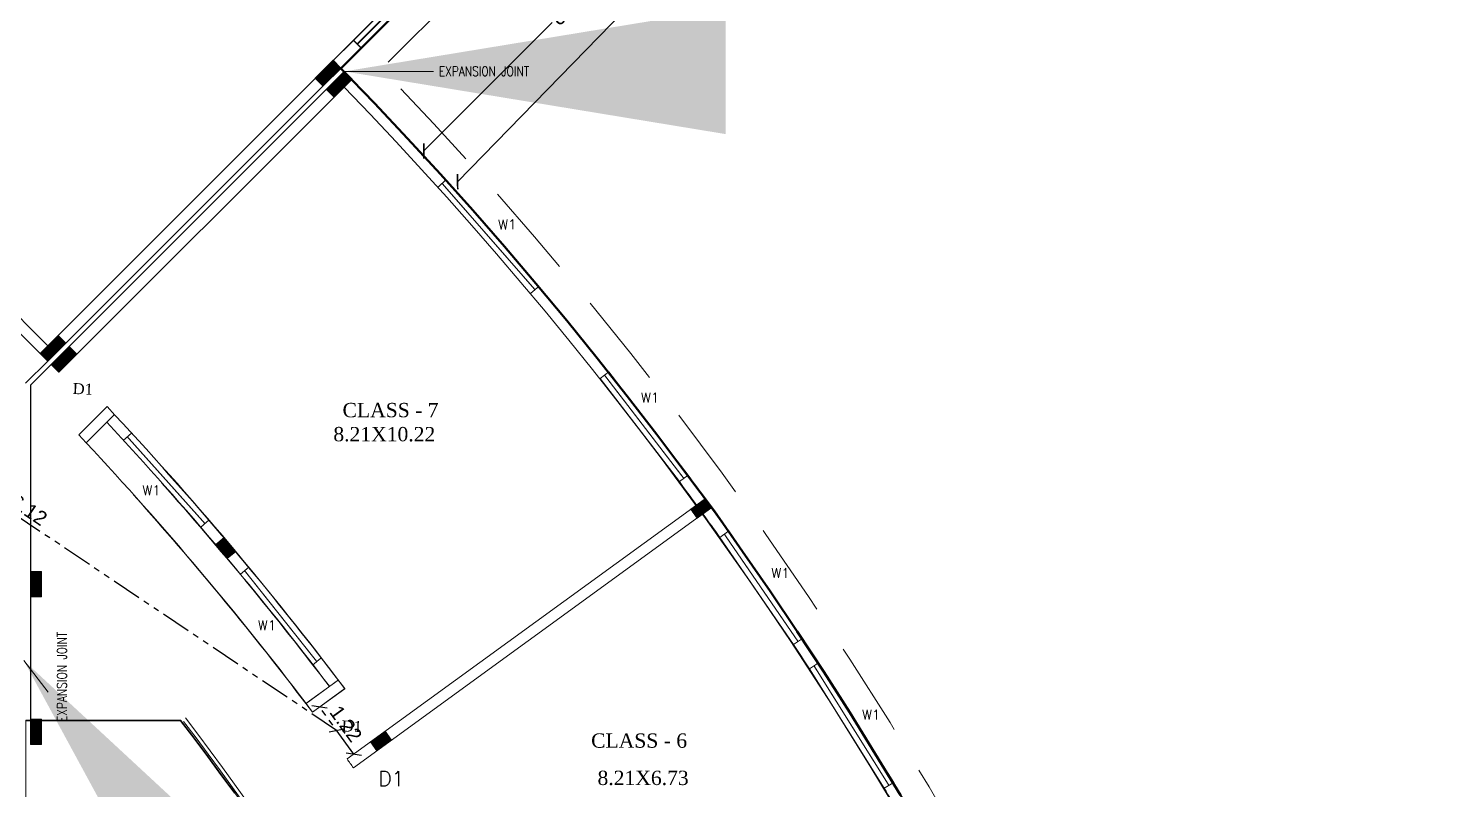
# Model space of a CAD drawing. Header units: metres. Extents: x 43 to 977, y 102 to 459.
# Drawn here: x 699.3 to 728.78, y 211.45 to 227.44 of the extents above; entities that cross this region are included whole.
import ezdxf

# ---------------------------------------------------------------- set-up
doc = ezdxf.new("R2010")
doc.units = ezdxf.units.M
doc.header["$MEASUREMENT"] = 0
doc.header["$PDMODE"] = 3
doc.linetypes.add('HIDDEN', pattern=[0.375, 0.25, -0.125])
doc.linetypes.add('PHANTOM2', pattern=[1.25, 0.625, -0.125, 0.125, -0.125, 0.125, -0.125])
doc.layers.get('0').update_dxf_attribs({"lineweight": 0})
doc.layers.get('Defpoints').update_dxf_attribs({"lineweight": 0})
for name, color, linetype, lineweight in [('BLK_1_FLR_2_ EXIT_WIDTH_ DOOR', 7, 'Continuous', 35), ('BLK_1_FLR_2_BLT_UP_AREA_DEDUCT_EXISTING', 4, 'Continuous', 35), ('Column', 1, 'Continuous', 0), ('DIST_EXIT', 7, 'Continuous', 35), ('fence', 15, 'Continuous', 0), ('FURN', 30, 'Continuous', 0), ('hatch', 7, 'Continuous', 0), ('ILAND', 7, 'Continuous', 0), ('main wall', 150, 'Continuous', 0), ('Staircase', 140, 'Continuous', 0), ('TEXT', 130, 'Continuous', 0), ('WALL', 7, 'Continuous', 0), ('WIN', 13, 'Continuous', 0)]:
    doc.layers.add(name, color=color, linetype=linetype, lineweight=lineweight)
doc.layers.add('BLK_1_FLR_2_BLT_UP_AREA_EXISTING', color=10, linetype='Continuous')
doc.styles.add('ARIAL', font='arial.ttf')
doc.styles.add('ARIAL NARROW', font='')
doc.styles.get("Standard").update_dxf_attribs({"font": 'romans.shx'})
doc.styles.add('style2', font='romantic.ttf')
doc.styles.add('visa', font='swissc.ttf')
doc.styles.get('ARIAL NARROW').set_extended_font_data('Lydian BT')
doc.dimstyles.new('Copy(2) of S-2', dxfattribs={"dimtxt": 10.5, "dimasz": 8, "dimexe": 2, "dimexo": 50, "dimgap": 5, "dimtad": 0, "dimtoh": 1, "dimdec": 1, "dimzin": 0, "dimdsep": 46, "dimlunit": 4, "dimtxsty": 'ARIAL NARROW', "dimcen": 0.09, "dimdle": 3, "dimse1": 1, "dimse2": 1, "dimclrd": 7, "dimclre": 13, "dimclrt": 7, "dimadec": 0, "dimazin": 0, "dimtfac": 1, "dimtdec": 1, "dimtofl": 0, "dimtmove": 0, "dimatfit": 3, "dimfxl": 0, "dimtolj": 1, "dimtzin": 0, "dimlwd": 13, "dimarcsym": 0})
doc.dimstyles.new('o3', dxfattribs={"dimscale": 0.23, "dimtxt": 0.9, "dimasz": 1, "dimexe": 5, "dimexo": 9, "dimgap": 0.23, "dimtad": 0, "dimzin": 3, "dimdsep": 46, "dimtxsty": 'visa', "dimblk": 'ARCHTICK', "dimcen": 0.09, "dimse1": 1, "dimse2": 1, "dimclrd": 7, "dimclre": 256, "dimclrt": 7, "dimadec": 0, "dimazin": 0, "dimtfac": 0.23, "dimtofl": 0, "dimtmove": 2, "dimatfit": 1, "dimldrblk": 'ARCHTICK', "dimfxl": 0, "dimtolj": 1, "dimtzin": 0, "dimarcsym": 0})
doc.dimstyles.new('OPEN SPACE', dxfattribs={"dimtxt": 0.3, "dimasz": 0.23, "dimexe": 0.1875, "dimexo": 0.0625, "dimgap": 0.09, "dimtad": 3, "dimzin": 0, "dimdsep": 46, "dimtxsty": 'ARIAL', "dimblk": 'OBLIQUE', "dimcen": 0.09, "dimse1": 1, "dimse2": 1, "dimclrd": 6, "dimclre": 6, "dimclrt": 7, "dimadec": 0, "dimazin": 0, "dimtfac": 0.5, "dimtix": 1, "dimtmove": 0, "dimatfit": 3, "dimfxl": 0, "dimtolj": 1, "dimtzin": 0, "dimarcsym": 0})
pattern_1 = [(99, (-3866.4749147, -3208.947055), (-0.0031354388602, -0.000496604729), [])]

# ---------------------------------------------------------------- blocks, each defined once
blk = doc.blocks.new('_ArchTick')
at = {"color": 0, "const_width": 0.15}
blk.add_lwpolyline([(-0.5, -0.5), (0.5, 0.5)], dxfattribs=at)
blk = doc.blocks.new('*D363')
at = {"layer": 'Defpoints', "color": 0, "lineweight": 30}
for p in [(711.569, 232.91), (705.867, 226.6), (707.602, 224.865)]:
    blk.add_point(p, dxfattribs=at)
at = {"layer": 'WALL', "color": 7, "lineweight": -2}
for p, q in [((713.608, 230.871), (710.911, 228.174)), ((707.602, 224.865), (710.3, 227.563))]:
    blk.add_line(p, q, dxfattribs=at)
at = {"layer": 'WALL', "color": 7, "lineweight": -2, "xscale": 0.23, "yscale": 0.23, "zscale": 0.23}
for p, rotation in [((713.608, 230.871), 45.00000000405316), ((707.602, 224.865), 225.0000000040532)]:
    blk.add_blockref('_ArchTick', p, dxfattribs=dict(at, rotation=rotation))
at = {"layer": 'WALL', "color": 7, "insert": (710.605, 227.868), "char_height": 0.345, "attachment_point": 5, "rotation": 45, "style": 'visa'}
blk.add_mtext('\\A1;8.49', dxfattribs=at)
blk = doc.blocks.new('*D364')
at = {"layer": 'Defpoints', "color": 0, "lineweight": 30}
for p in [(717.853, 238.91), (720.298, 236.529), (705.867, 226.6)]:
    blk.add_point(p, dxfattribs=at)
at = {"layer": 'WALL', "color": 7, "lineweight": -2}
for p, q in [((720.298, 236.529), (714.681, 230.761)), ((708.312, 224.22), (713.929, 229.988))]:
    blk.add_line(p, q, dxfattribs=at)
at = {"layer": 'WALL', "color": 7, "lineweight": -2, "xscale": 0.23, "yscale": 0.23, "zscale": 0.23}
for p, rotation in [((720.298, 236.529), 45.76370791431038), ((708.312, 224.22), 225.7637079143104)]:
    blk.add_blockref('_ArchTick', p, dxfattribs=dict(at, rotation=rotation))
at = {"layer": 'WALL', "color": 7, "insert": (714.305, 230.375), "char_height": 0.345, "attachment_point": 5, "rotation": 45.7637, "style": 'visa'}
blk.add_mtext('\\A1;17.18', dxfattribs=at)
blk = doc.blocks.new('_Oblique')
at = {"color": 0, "linetype": 'ByBlock', "lineweight": -2}
blk.add_line((-0.5, -0.5), (0.5, 0.5), dxfattribs=at)
blk = doc.blocks.new('*D766')
at = {"layer": 'BLK_1_FLR_2_ EXIT_WIDTH_ DOOR', "color": 2, "linetype": 'PHANTOM2', "lineweight": -2}
blk.add_line((706.132, 212.208), (705.416, 213.195), dxfattribs=at)
at = {"layer": 'Defpoints', "color": 0, "lineweight": 80}
for p in [(705.416, 213.195), (705.764, 213.448), (706.481, 212.462)]:
    blk.add_point(p, dxfattribs=at)
at = {"layer": 'BLK_1_FLR_2_ EXIT_WIDTH_ DOOR', "color": 2, "lineweight": -2, "xscale": 0.23, "yscale": 0.23, "zscale": 0.23}
for p, rotation in [((705.416, 213.195), 125.999999999884), ((706.132, 212.208), 305.999999999884)]:
    blk.add_blockref('_Oblique', p, dxfattribs=dict(at, rotation=rotation))
at = {"layer": 'BLK_1_FLR_2_ EXIT_WIDTH_ DOOR', "color": 2, "lineweight": 35, "insert": (705.969, 212.843), "char_height": 0.3, "attachment_point": 5, "rotation": 306, "style": 'ARIAL'}
blk.add_mtext('\\A1;1.22', dxfattribs=at)
blk = doc.blocks.new('*D767')
at = {"layer": 'Defpoints', "color": 0, "lineweight": 80}
for p in [(692.388, 221.684), (692.388, 221.684), (705.774, 212.702)]:
    blk.add_point(p, dxfattribs=at)
at = {"layer": 'DIST_EXIT', "color": 7, "linetype": 'PHANTOM2', "lineweight": -2}
blk.add_line((705.774, 212.702), (692.388, 221.684), dxfattribs=at)
at = {"layer": 'DIST_EXIT', "color": 7, "lineweight": -2, "xscale": 0.23, "yscale": 0.23, "zscale": 0.23}
for p, rotation in [((692.388, 221.684), 146.1385459461332), ((705.774, 212.702), 326.1385459461332)]:
    blk.add_blockref('_Oblique', p, dxfattribs=dict(at, rotation=rotation))
at = {"layer": 'DIST_EXIT', "color": 7, "lineweight": 35, "insert": (699.216, 217.395), "char_height": 0.3, "attachment_point": 5, "rotation": 326.1385, "style": 'ARIAL'}
blk.add_mtext('\\A1;16.12', dxfattribs=at)

msp = doc.modelspace()

# ---------------------------------------------------------------- hatches: boundary and pattern name
at = {"layer": 'hatch'}
h = msp.add_hatch(dxfattribs=at)
h.set_pattern_fill('ANSI31', color=256, scale=0.025396, angle=45, style=0)
h.set_pattern_definition([(360, (-1963.3600086, -4797.382065), (-1e-14, -0.0031745225), [])])
h.paths.add_polyline_path([(705.70163, 226.76721), (705.86325, 226.60559), (705.48614, 226.22847), (705.32452, 226.39009)])
h = msp.add_hatch(dxfattribs=at)
h.set_pattern_fill('ANSI31', color=256, scale=0.025396, angle=45, style=0)
h.set_pattern_definition([(360, (-1963.59346, -4797.6155164), (-1e-14, -0.0031745225), [])])
h.paths.add_polyline_path([(705.93508, 226.53376), (706.0967, 226.37214), (705.71959, 225.99502), (705.55797, 226.15664)])
h = msp.add_hatch(dxfattribs=at)
h.set_pattern_fill('ANSI31', color=256, scale=0.025396, angle=45, style=0)
h.set_pattern_definition([(360, (-1969.135862, -4803.1579184), (-1e-14, -0.0031745225), [])])
h.paths.add_polyline_path([(699.92578, 220.99135), (700.0874, 220.82973), (699.71028, 220.45262), (699.54866, 220.61424)])
h = msp.add_hatch(dxfattribs=at)
h.set_pattern_fill('ANSI31', color=256, scale=0.025396, angle=45, style=0)
h.set_pattern_definition([(360, (-1969.3693137, -4803.39137), (-1e-14, -0.0031745225), [])])
h.paths.add_polyline_path([(700.15923, 220.7579), (700.32085, 220.59628), (699.94374, 220.21917), (699.78212, 220.38079)])
h = msp.add_hatch(dxfattribs=at)
h.set_pattern_fill('ANSI31', color=256, scale=0.025396, angle=54, style=0)
h.set_pattern_definition([(99, (-3873.1933197, -3204.0654457), (-0.0031354388602, -0.000496604729), [])])
h.paths.add_polyline_path([(713.51178, 217.56728), (713.64613, 217.38236), (713.33794, 217.15845), (713.20359, 217.34336)])
h = msp.add_hatch(dxfattribs=at)
h.set_pattern_fill('ANSI31', color=256, scale=0.025396, angle=354.750483, style=0)
h.set_pattern_definition([(39.75048266, (-4500.9624826, 2271.9200672), (-0.0020299340595, 0.0024406885949), [])])
h.paths.add_polyline_path([(703.41125, 216.75121), (703.23552, 216.60506), (703.47911, 216.31218), (703.65484, 216.45833)])
h = msp.add_hatch(dxfattribs=at)
h.set_pattern_fill('ANSI31', color=256, scale=0.025396, angle=360, style=0)
h.set_pattern_definition([(315, (-4739.749667, -1449.8523595), (-0.0022447263868, -0.0022447263868), [])])
h.paths.add_polyline_path([(699.57635, 216.04167), (699.34778, 216.04167), (699.34778, 215.50835), (699.57635, 215.50835)])
h = msp.add_hatch(dxfattribs=at)
h.set_pattern_fill('ANSI31', color=256, scale=0.025396, angle=360, style=0)
h.set_pattern_definition([(315, (-4739.749667, -1452.9553702), (-0.0022447263868, -0.0022447263868), [])])
h.paths.add_polyline_path([(699.57635, 212.93866), (699.34778, 212.93866), (699.34778, 212.40534), (699.57635, 212.40534)])
h = msp.add_hatch(dxfattribs=at)
h.set_pattern_fill('ANSI31', color=256, scale=0.025396, angle=54, style=0)
h.set_pattern_definition(pattern_1)
h.paths.add_polyline_path([(706.79337, 212.68567), (706.92772, 212.50075), (706.61953, 212.27684), (706.48518, 212.46175)])
h = msp.add_hatch(dxfattribs=at)
h.set_pattern_fill('ANSI31', color=256, scale=0.025396, angle=54, style=0)
h.set_pattern_definition(pattern_1)
h.paths.add_polyline_path([(706.79337, 212.68567), (706.92772, 212.50075), (706.61953, 212.27684), (706.48518, 212.46175)])

# ---------------------------------------------------------------- linework, layer by layer
at = {"layer": 'BLK_1_FLR_2_BLT_UP_AREA_DEDUCT_EXISTING', "color": 26, "lineweight": 35}
msp.add_lwpolyline([(703.63616, 211.38349), (703.311, 211.83), (703.0729, 212.15245), (702.80365, 212.51262), (702.49953, 212.91389), (699.24829, 212.91388)], dxfattribs=at)
at = {"layer": 'BLK_1_FLR_2_BLT_UP_AREA_EXISTING', "color": 26, "lineweight": 50}
msp.add_lwpolyline([(718.01264, 238.74609), (705.86208, 226.59552), (706.56765, 225.86541), (707.26406, 225.12658), (707.95122, 224.37912), (708.62901, 223.62316), (709.29733, 222.85882), (709.95608, 222.0862), (710.60515, 221.30544), (711.24444, 220.51665), (711.87385, 219.71996), (712.49329, 218.91549), (713.10266, 218.10337), (713.70186, 217.30591), (714.29081, 216.45666), (714.8694, 215.62233), (715.43755, 214.78085), (715.99518, 213.93236), (716.54219, 213.07699), (717.0785, 212.21488), (717.60403, 211.34614)], dxfattribs=at)
at = {"layer": 'Column'}
for points in [[(705.48614, 226.22847), (705.32452, 226.39009), (705.70163, 226.76721), (705.86325, 226.60559)], [(705.71959, 225.99502), (705.55797, 226.15664), (705.93508, 226.53376), (706.0967, 226.37214)], [(699.71028, 220.45262), (699.54866, 220.61424), (699.92578, 220.99135), (700.0874, 220.82973)], [(699.94374, 220.21917), (699.78212, 220.38079), (700.15923, 220.7579), (700.32085, 220.59628)], [(713.64613, 217.38236), (713.51178, 217.56728), (713.20359, 217.34336), (713.33794, 217.15845)], [(699.34778, 215.50835), (699.57635, 215.50835), (699.57635, 216.04167), (699.34778, 216.04167)], [(699.34778, 212.40534), (699.57635, 212.40534), (699.57635, 212.93866), (699.34778, 212.93866)], [(706.92772, 212.50075), (706.79337, 212.68567), (706.48518, 212.46175), (706.61953, 212.27684)], [(706.92772, 212.50075), (706.79337, 212.68567), (706.48518, 212.46175), (706.61953, 212.27684)]]:
    msp.add_lwpolyline(points, close=True, dxfattribs=at)
msp.add_lwpolyline([(703.65484, 216.45833), (703.41125, 216.75121), (703.23552, 216.60506), (703.47911, 216.31218), (703.65484, 216.45833)], dxfattribs=at)
at = {"layer": 'fence', "linetype": 'HIDDEN', "ltscale": 8}
msp.add_line((718.87669, 238.74816), (706.72136, 226.59283), dxfattribs=at)
msp.add_arc((647.49359, 169.55332), 82.22794, 8.6737437, 43.9217668, dxfattribs=at)
at = {"layer": 'FURN'}
for centre, end in [((648.61839, 170.28053), 43.0359736), ((648.61423, 170.27518), 41.6627634)]:
    msp.add_arc(centre, 71.00589, 37.2603953, end, dxfattribs=at)
at = {"layer": 'main wall', "linetype": 'HIDDEN', "lineweight": -3, "ltscale": 50}
for p, q in [((699.70998, 220.45293), (699.2462, 219.98915)), ((699.78212, 220.38079), (699.34778, 219.94646)), ((699.34778, 219.94646), (699.34778, 212.52809))]:
    msp.add_line(p, q, dxfattribs=at)
at = {"layer": 'Staircase'}
for centre, radius, start, end in [((645.34617, 169.4889), 71.81698, 26.1682414, 37.1836376), ((645.35797, 169.49152), 71.88142, 26.1714259, 37.2182865)]:
    msp.add_arc(centre, radius, start, end, dxfattribs=at)
at = {"layer": 'WALL'}
for p, q in [((699.71018, 220.45313), (706.28556, 227.02851)), ((706.12394, 227.19013), (699.71142, 220.77761)), ((705.69589, 226.42933), (706.28973, 227.02317)), ((706.12811, 227.18479), (705.69712, 226.7538)), ((706.28556, 227.02851), (706.12394, 227.19013)), ((706.28973, 227.02317), (706.12811, 227.18479)), ((699.78201, 220.3813), (705.92448, 226.52377)), ((699.94363, 220.21968), (705.92985, 226.20589)), ((705.48603, 226.22899), (705.32441, 226.39061)), ((705.48603, 226.22899), (705.32441, 226.39061)), ((705.71949, 225.99553), (705.55787, 226.15715)), ((705.71949, 225.99553), (705.55787, 226.15715)), ((699.71018, 220.45313), (694.59344, 225.57214)), ((699.71142, 220.77761), (694.75516, 225.73387)), ((707.90091, 224.10581), (708.07108, 224.26314)), ((707.90091, 224.10581), (708.07108, 224.26314)), ((709.84696, 221.88126), (710.02274, 222.02825)), ((709.84696, 221.88126), (710.02274, 222.02825)), ((699.71018, 220.45313), (699.54856, 220.61475)), ((699.71018, 220.45313), (699.54856, 220.61475)), ((699.78201, 220.3813), (699.94363, 220.21968)), ((699.94363, 220.21968), (699.78201, 220.3813)), ((699.94363, 220.21968), (699.78201, 220.3813)), ((711.30611, 220.08789), (711.48497, 220.23113)), ((700.36206, 218.90593), (700.95495, 219.49882)), ((700.5184, 218.73903), (701.11135, 219.33198)), ((700.5184, 218.73903), (700.36206, 218.90593)), ((701.46787, 218.94083), (701.29364, 218.78975)), ((712.96602, 217.92416), (713.15352, 218.06038)), ((701.66551, 217.48053), (701.51001, 217.64805)), ((705.99195, 212.1038), (713.32686, 217.43293)), ((703.09632, 217.12073), (702.92209, 216.96965)), ((706.1263, 211.91889), (713.46121, 217.24801)), ((703.41125, 216.75121), (703.23552, 216.60506)), ((703.51002, 216.6331), (703.41125, 216.75121)), ((713.81689, 216.75304), (714.00439, 216.88926)), ((703.75505, 215.98299), (703.93086, 216.12685)), ((699.34822, 215.50863), (699.57678, 215.50863)), ((699.34822, 215.50863), (699.57678, 215.50863)), ((715.36179, 214.50573), (715.55328, 214.63158)), ((705.26942, 214.07548), (705.44523, 214.21934)), ((715.69653, 213.99637), (715.88803, 214.12222)), ((705.12726, 213.26488), (705.80544, 213.7576)), ((705.13143, 213.27022), (705.80961, 213.76295)), ((705.26538, 213.08271), (705.94352, 213.5754)), ((705.26955, 213.08805), (705.94768, 213.58074)), ((705.26538, 213.08271), (705.12726, 213.26488)), ((705.26955, 213.08805), (705.13143, 213.27022)), ((699.34822, 212.40562), (699.57678, 212.40562)), ((699.34822, 212.40562), (699.57678, 212.40562)), ((717.26439, 211.49087), (717.46416, 211.60836))]:
    msp.add_line(p, q, dxfattribs=at)
at = {"layer": 'WALL', "color": 7}
msp.add_lwpolyline([(699.24823, 207.87336), (699.24823, 212.91923), (702.49948, 212.91924, -0.20084578), (716.58357, 159.02397), (716.58357, 159.02397), (716.58357, 159.02397), (713.74974, 159.01271), (668.55026, 159.02557, -0.20299324), (682.47834, 212.91924), (685.53096, 212.91924), (685.53096, 207.89157), (699.24823, 207.87336), (699.24823, 212.91923), (702.49948, 212.91924)], format="xyb", dxfattribs=at)
at = {"layer": 'WALL'}
for centre, radius, start, end in [((648.61016, 170.28053), 80.3009, 41.0220197, 44.4596003), ((647.49359, 169.55332), 81.38987, 8.7061241, 44.1120856), ((647.49359, 169.55332), 81.61843, 8.7061241, 42.6760602), ((648.61839, 170.28053), 71.84397, 37.0633714, 43.2412701), ((648.61839, 170.28053), 71.6154, 37.2496666, 43.0526956), ((648.61423, 170.27518), 71.84397, 37.0633714, 41.8591568), ((648.61423, 170.27518), 71.6154, 37.2496666, 41.6730346), ((648.61423, 170.27518), 80.07233, 36.0817751, 36.517916), ((648.61423, 170.27518), 80.3009, 35.4835582, 36.5164418), ((648.61423, 170.27518), 80.07233, 35.482084, 35.9182249), ((648.61423, 170.27518), 80.07233, 33.0944769, 33.5306118), ((648.61423, 170.27518), 80.3009, 33.0950976, 33.5299911), ((648.61423, 170.27518), 71.00589, 35.9077833, 36.0922167), ((648.61423, 170.27518), 71.00589, 35.9077833, 36.0922167), ((648.61423, 170.27518), 80.07233, 30.5433136, 30.9794545), ((648.61423, 170.27518), 80.3009, 29.9450967, 30.9779803)]:
    msp.add_arc(centre, radius, start, end, dxfattribs=at)
at = {"layer": 'WIN', "color": 7}
for p, q in [((706.12394, 227.19013), (708.32304, 229.38923)), ((706.12811, 227.18479), (708.32721, 229.38389)), ((706.28556, 227.02851), (708.49183, 229.22045)), ((706.28973, 227.02317), (708.49599, 229.21511)), ((712.96602, 217.92416), (711.30611, 220.08789)), ((713.15352, 218.06038), (711.48497, 220.23113)), ((713.81689, 216.75304), (715.36179, 214.50573)), ((715.5528, 214.63126), (714.00439, 216.88926)), ((717.46416, 211.60836), (715.88754, 214.12191)), ((715.69653, 213.99637), (717.26439, 211.49087))]:
    msp.add_line(p, q, dxfattribs=at)
at = {"layer": 'WIN', "const_width": 0.0254}
for points in [[(708.40385, 229.30842), (706.20475, 227.10932)], [(708.40802, 229.30308), (706.20892, 227.10398)], [(709.93485, 221.95476), (707.98599, 224.18448)], [(709.93485, 221.95476), (707.98599, 224.18448)], [(711.39554, 220.15951), (713.05977, 217.99227)], [(703.0092, 217.04519), (701.38076, 218.86529)], [(713.91064, 216.82115), (715.45753, 214.56866)], [(705.35733, 214.14741), (703.84296, 216.05492)], [(715.79228, 214.0593), (717.36428, 211.54961)]]:
    msp.add_lwpolyline(points, dxfattribs=at)

# ---------------------------------------------------------------- texts
at = {"layer": 'TEXT', "lineweight": -3, "width": 0.8}
msp.add_text('EXPANSION JOINT', height=0.2031694, dxfattribs=at).set_placement((707.91891, 226.43507))
at = {"layer": 'TEXT', "color": 4, "style": 'style2'}
for p in [(700.23079, 219.76466), (705.87512, 212.68332)]:
    msp.add_text('D1', height=0.23, rotation=357.807084, dxfattribs=at).set_placement(p)
for s, p in [('CLASS - 7', (705.89734, 219.27629)), ('8.21X10.22', (705.7043, 218.77097)), ('CLASS - 6', (711.11473, 212.33985)), ('8.21X6.73', (711.24863, 211.55726))]:
    msp.add_text(s, height=0.3, dxfattribs=at).set_placement(p)
at = {"layer": 'TEXT', "lineweight": -3, "width": 0.8}
msp.add_text('EXPANSION JOINT', height=0.2031694, rotation=90, dxfattribs=at).set_placement((700.10913, 212.87903))
at = {"layer": 'WALL'}
msp.add_text('W1', height=0.203169, rotation=1.216458, dxfattribs=at).set_placement((709.16791, 223.21615))
msp.add_text('W1', height=0.203169, rotation=1.216458, dxfattribs=at).set_placement((709.16791, 223.21615))
for s, height, p in [('W1', 0.203169, (712.1606, 219.58699)), ('W1', 0.203169, (701.69787, 217.6423)), ('W1', 0.203169, (714.89821, 215.90261)), ('W1', 0.203169, (704.11986, 214.80813)), ('W1', 0.203169, (716.8015, 212.93076)), ('D1', 0.313036, (706.64496, 211.53597))]:
    msp.add_text(s, height=height, dxfattribs=at).set_placement(p)

# ---------------------------------------------------------------- dimensions: what is measured, and where the dimension line sits
at = {"layer": 'BLK_1_FLR_2_ EXIT_WIDTH_ DOOR', "color": 2, "lineweight": 35}
dim = msp.add_aligned_dim(p1=(706.48112, 212.46175), p2=(705.76441, 213.44822), distance=0.43118, dimstyle='OPEN SPACE', override={"dimpost": '\\X', "dimclrd": 2, "dimclrt": 2, "dimfxl": 0, "dimarcsym": 2}, dxfattribs=at)
dim.commit()
dim.dimension.update_dxf_attribs({"geometry": '*D766', "text_midpoint": (705.96859, 212.84298)})
at = {"layer": 'DIST_EXIT', "color": 7, "lineweight": 35}
dim = msp.add_aligned_dim(p1=(705.77393, 212.70155), p2=(692.38755, 221.68376), distance=0, dimstyle='OPEN SPACE', override={"dimpost": '\\X', "dimclrd": 7, "dimfxl": 0, "dimarcsym": 2}, dxfattribs=at)
dim.commit()
dim.dimension.update_dxf_attribs({"geometry": '*D767', "text_midpoint": (699.21623, 217.39458)})
at = {"layer": 'WALL'}
dim = msp.add_aligned_dim(p1=(705.86742, 226.60024), p2=(717.8531, 238.90978), distance=-3.41202, dimstyle='o3', override={"dimtxt": 1.5, "dimpost": '\\X'}, dxfattribs=at)
dim.commit()
dim.dimension.update_dxf_attribs({"geometry": '*D364', "text_midpoint": (714.30487, 230.37472)})
dim = msp.add_linear_dim(base=(707.60244, 224.86522), p1=(711.56945, 232.91028), p2=(705.86742, 226.60024), angle=225, dimstyle='o3', override={"dimtxt": 1.5, "dimpost": '\\X'}, dxfattribs=at)
dim.commit()
dim.dimension.update_dxf_attribs({"geometry": '*D363', "text_midpoint": (710.60545, 227.86824)})

# ---------------------------------------------------------------- leaders
at = {"layer": 'ILAND', "color": 5, "ltscale": 45}
msp.add_leader([(705.93477, 226.53406), (707.80348, 226.53406)], dimstyle='Copy(2) of S-2', override={"dimgap": 5, "dimtad": 0, "dimfxl": 4, "dimfxlon": 1}, dxfattribs=at)
at = {"layer": 'WIN', "lineweight": 9}
msp.add_leader([(699.20567, 214.17076), (699.72165, 213.50654)], dimstyle='Copy(2) of S-2', override={"dimgap": 5, "dimtad": 0}, dxfattribs=at)

doc.saveas('drawing.dxf')
